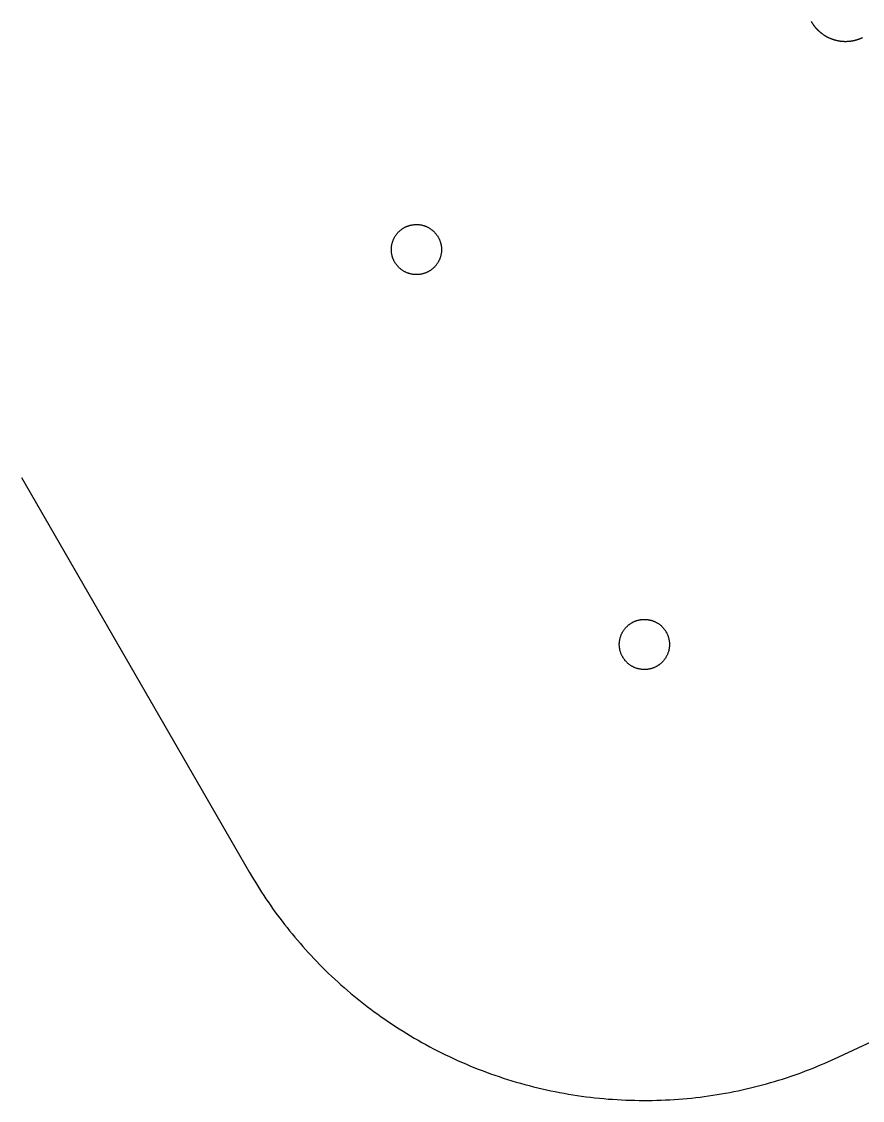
# Model space of a CAD drawing. Extents: x 50 to 1155, y -2400 to -33.
# Drawn here: x 63.4 to 247.8, y -2386.6 to -2150 of the extents above; entities that cross this region are included whole.
import ezdxf

# ---------------------------------------------------------------- set-up
doc = ezdxf.new("R2010")
doc.units = 0
doc.layers.get('0').update_dxf_attribs({"color": 18, "linetype": 'CONTINUOUS'})

msp = doc.modelspace()

# ---------------------------------------------------------------- linework, layer by layer
at = {"color": 18}
for p, q in [((63.3975, -2250.0001), (113.3975, -2336.6025)), ((242.6355, -2377.0586), (514.9428, -2248.7094))]:
    msp.add_line(p, q, dxfattribs=at)
for points in [[(236.603, -2150, 0), (236.639, -2150.06, 0), (236.677, -2150.13, 0), (236.715, -2150.19, 0), (236.753, -2150.25, 0), (236.793, -2150.31, 0), (236.833, -2150.38, 0), (236.873, -2150.44, 0), (236.915, -2150.5, 0), (236.957, -2150.56, 0), (236.999, -2150.62, 0), (237.043, -2150.69, 0), (237.087, -2150.75, 0), (237.131, -2150.81, 0), (237.177, -2150.87, 0), (237.223, -2150.93, 0), (237.269, -2150.99, 0), (237.317, -2151.05, 0), (237.365, -2151.11, 0), (237.414, -2151.17, 0), (237.463, -2151.23, 0), (237.513, -2151.29, 0), (237.564, -2151.35, 0), (237.615, -2151.41, 0), (237.667, -2151.47, 0), (237.72, -2151.52, 0), (237.773, -2151.58, 0), (237.827, -2151.64, 0), (237.882, -2151.7, 0), (237.937, -2151.75, 0), (237.994, -2151.81, 0), (238.05, -2151.87, 0), (238.108, -2151.92, 0), (238.165, -2151.98, 0), (238.224, -2152.03, 0), (238.283, -2152.09, 0), (238.343, -2152.14, 0), (238.404, -2152.19, 0), (238.465, -2152.25, 0), (238.527, -2152.3, 0), (238.589, -2152.35, 0), (238.652, -2152.4, 0), (238.716, -2152.45, 0), (238.78, -2152.5, 0), (238.845, -2152.55, 0), (238.91, -2152.6, 0), (238.976, -2152.65, 0), (239.043, -2152.7, 0), (239.11, -2152.75, 0), (239.178, -2152.8, 0), (239.246, -2152.84, 0), (239.315, -2152.89, 0), (239.384, -2152.93, 0), (239.454, -2152.98, 0), (239.525, -2153.02, 0), (239.596, -2153.07, 0), (239.667, -2153.11, 0), (239.739, -2153.15, 0), (239.812, -2153.2, 0), (239.885, -2153.24, 0), (239.958, -2153.28, 0), (240.032, -2153.32, 0), (240.106, -2153.36, 0), (240.181, -2153.4, 0), (240.257, -2153.43, 0), (240.332, -2153.47, 0), (240.409, -2153.51, 0), (240.485, -2153.54, 0), (240.562, -2153.58, 0), (240.64, -2153.61, 0), (240.718, -2153.65, 0), (240.796, -2153.68, 0), (240.874, -2153.71, 0), (240.953, -2153.74, 0), (241.033, -2153.77, 0), (241.112, -2153.8, 0), (241.192, -2153.83, 0), (241.272, -2153.86, 0), (241.353, -2153.89, 0), (241.434, -2153.91, 0), (241.515, -2153.94, 0), (241.596, -2153.97, 0), (241.678, -2153.99, 0), (241.76, -2154.01, 0), (241.842, -2154.04, 0), (241.924, -2154.06, 0), (242.007, -2154.08, 0), (242.089, -2154.1, 0), (242.172, -2154.12, 0), (242.256, -2154.14, 0), (242.339, -2154.16, 0), (242.422, -2154.17, 0), (242.506, -2154.19, 0), (242.589, -2154.2, 0), (242.673, -2154.22, 0), (242.757, -2154.23, 0), (242.841, -2154.25, 0), (242.925, -2154.26, 0), (243.009, -2154.27, 0), (243.093, -2154.28, 0), (243.178, -2154.29, 0), (243.262, -2154.3, 0), (243.346, -2154.31, 0), (243.43, -2154.31, 0), (243.515, -2154.32, 0), (243.599, -2154.32, 0), (243.683, -2154.33, 0), (243.767, -2154.33, 0), (243.851, -2154.34, 0), (243.935, -2154.34, 0), (244.019, -2154.34, 0), (244.103, -2154.34, 0), (244.187, -2154.34, 0), (244.27, -2154.34, 0), (244.354, -2154.34, 0), (244.437, -2154.33, 0), (244.52, -2154.33, 0), (244.603, -2154.33, 0), (244.686, -2154.32, 0), (244.769, -2154.32, 0), (244.851, -2154.31, 0), (244.934, -2154.3, 0), (245.016, -2154.29, 0), (245.098, -2154.28, 0), (245.179, -2154.28, 0), (245.261, -2154.26, 0), (245.342, -2154.25, 0), (245.423, -2154.24, 0), (245.503, -2154.23, 0), (245.584, -2154.22, 0), (245.664, -2154.2, 0), (245.743, -2154.19, 0), (245.823, -2154.17, 0), (245.902, -2154.16, 0), (245.98, -2154.14, 0), (246.059, -2154.12, 0), (246.137, -2154.1, 0), (246.215, -2154.08, 0), (246.292, -2154.06, 0), (246.369, -2154.04, 0), (246.446, -2154.02, 0), (246.522, -2154, 0), (246.598, -2153.98, 0), (246.673, -2153.96, 0), (246.748, -2153.93, 0), (246.823, -2153.91, 0), (246.897, -2153.88, 0), (246.971, -2153.86, 0), (247.044, -2153.83, 0), (247.117, -2153.81, 0), (247.189, -2153.78, 0), (247.261, -2153.75, 0), (247.333, -2153.72, 0), (247.404, -2153.69, 0), (247.474, -2153.67, 0), (247.545, -2153.64, 0), (247.614, -2153.61, 0), (247.683, -2153.57, 0), (247.752, -2153.54, 0), (247.82, -2153.51, 0)], [(145.237, -2202.75, 0), (145.183, -2202.66, 0), (145.131, -2202.56, 0), (145.081, -2202.46, 0), (145.032, -2202.36, 0), (144.985, -2202.26, 0), (144.94, -2202.15, 0), (144.896, -2202.05, 0), (144.854, -2201.94, 0), (144.815, -2201.83, 0), (144.777, -2201.72, 0), (144.742, -2201.61, 0), (144.708, -2201.5, 0), (144.677, -2201.39, 0), (144.649, -2201.27, 0), (144.622, -2201.15, 0), (144.598, -2201.04, 0), (144.577, -2200.92, 0), (144.558, -2200.8, 0), (144.542, -2200.68, 0), (144.528, -2200.55, 0), (144.517, -2200.43, 0), (144.509, -2200.31, 0), (144.503, -2200.18, 0), (144.5, -2200.06, 0), (144.5, -2199.93, 0), (144.503, -2199.81, 0), (144.509, -2199.68, 0), (144.518, -2199.56, 0), (144.529, -2199.43, 0), (144.544, -2199.31, 0), (144.561, -2199.18, 0), (144.582, -2199.06, 0), (144.605, -2198.93, 0), (144.631, -2198.81, 0), (144.66, -2198.68, 0), (144.692, -2198.56, 0), (144.726, -2198.44, 0), (144.764, -2198.32, 0), (144.804, -2198.2, 0), (144.847, -2198.08, 0), (144.892, -2197.96, 0), (144.941, -2197.84, 0), (144.992, -2197.73, 0), (145.045, -2197.61, 0), (145.101, -2197.5, 0), (145.159, -2197.39, 0), (145.22, -2197.28, 0), (145.283, -2197.17, 0), (145.348, -2197.07, 0), (145.415, -2196.96, 0), (145.484, -2196.86, 0), (145.556, -2196.76, 0), (145.629, -2196.66, 0), (145.704, -2196.57, 0), (145.781, -2196.47, 0), (145.859, -2196.38, 0), (145.94, -2196.29, 0), (146.021, -2196.2, 0), (146.104, -2196.12, 0), (146.188, -2196.04, 0), (146.274, -2195.95, 0), (146.361, -2195.88, 0), (146.449, -2195.8, 0), (146.537, -2195.73, 0), (146.627, -2195.66, 0), (146.718, -2195.59, 0), (146.809, -2195.52, 0), (146.901, -2195.46, 0), (146.993, -2195.39, 0), (147.086, -2195.34, 0), (147.18, -2195.28, 0), (147.274, -2195.22, 0), (147.369, -2195.17, 0), (147.466, -2195.12, 0), (147.565, -2195.07, 0), (147.665, -2195.02, 0), (147.768, -2194.97, 0), (147.872, -2194.93, 0), (147.977, -2194.89, 0), (148.085, -2194.84, 0), (148.193, -2194.81, 0), (148.304, -2194.77, 0), (148.416, -2194.73, 0), (148.529, -2194.7, 0), (148.643, -2194.67, 0), (148.759, -2194.64, 0), (148.876, -2194.62, 0), (148.995, -2194.59, 0), (149.114, -2194.57, 0), (149.234, -2194.55, 0), (149.355, -2194.54, 0), (149.477, -2194.53, 0), (149.6, -2194.51, 0), (149.724, -2194.51, 0), (149.848, -2194.5, 0), (149.972, -2194.5, 0), (150.097, -2194.5, 0), (150.222, -2194.5, 0), (150.348, -2194.51, 0), (150.473, -2194.52, 0), (150.599, -2194.53, 0), (150.724, -2194.55, 0), (150.85, -2194.57, 0), (150.975, -2194.59, 0), (151.099, -2194.61, 0), (151.223, -2194.64, 0), (151.347, -2194.67, 0), (151.47, -2194.7, 0), (151.592, -2194.74, 0), (151.713, -2194.77, 0), (151.833, -2194.81, 0), (151.952, -2194.86, 0), (152.07, -2194.9, 0), (152.186, -2194.95, 0), (152.301, -2195, 0), (152.415, -2195.06, 0), (152.527, -2195.12, 0), (152.638, -2195.17, 0), (152.747, -2195.24, 0), (152.854, -2195.3, 0), (152.96, -2195.36, 0), (153.063, -2195.43, 0), (153.165, -2195.5, 0), (153.265, -2195.57, 0), (153.363, -2195.65, 0), (153.458, -2195.72, 0), (153.552, -2195.8, 0), (153.643, -2195.88, 0), (153.732, -2195.96, 0), (153.819, -2196.04, 0), (153.903, -2196.13, 0), (153.985, -2196.21, 0), (154.065, -2196.3, 0), (154.143, -2196.38, 0), (154.218, -2196.47, 0), (154.291, -2196.56, 0), (154.362, -2196.65, 0), (154.43, -2196.74, 0), (154.496, -2196.83, 0), (154.559, -2196.92, 0), (154.62, -2197.02, 0), (154.679, -2197.11, 0), (154.736, -2197.2, 0), (154.79, -2197.3, 0), (154.843, -2197.39, 0), (154.894, -2197.49, 0), (154.944, -2197.59, 0), (154.992, -2197.69, 0), (155.038, -2197.79, 0), (155.083, -2197.9, 0), (155.125, -2198, 0), (155.166, -2198.11, 0), (155.204, -2198.22, 0), (155.241, -2198.33, 0), (155.275, -2198.44, 0), (155.307, -2198.56, 0), (155.337, -2198.67, 0), (155.365, -2198.79, 0), (155.39, -2198.91, 0), (155.413, -2199.02, 0), (155.433, -2199.14, 0), (155.451, -2199.26, 0), (155.466, -2199.39, 0), (155.478, -2199.51, 0), (155.488, -2199.63, 0), (155.495, -2199.75, 0), (155.499, -2199.88, 0), (155.5, -2200, 0), (155.499, -2200.13, 0), (155.494, -2200.25, 0), (155.487, -2200.38, 0), (155.477, -2200.5, 0), (155.464, -2200.63, 0), (155.448, -2200.76, 0), (155.429, -2200.88, 0), (155.407, -2201.01, 0), (155.383, -2201.13, 0), (155.355, -2201.25, 0), (155.325, -2201.38, 0), (155.292, -2201.5, 0), (155.256, -2201.62, 0), (155.217, -2201.74, 0), (155.175, -2201.86, 0), (155.131, -2201.98, 0), (155.084, -2202.1, 0), (155.034, -2202.22, 0), (154.982, -2202.33, 0), (154.928, -2202.44, 0), (154.871, -2202.56, 0), (154.811, -2202.67, 0), (154.749, -2202.77, 0), (154.685, -2202.88, 0), (154.619, -2202.99, 0), (154.551, -2203.09, 0), (154.48, -2203.19, 0), (154.408, -2203.29, 0), (154.334, -2203.39, 0), (154.258, -2203.48, 0), (154.18, -2203.57, 0), (154.101, -2203.67, 0), (154.02, -2203.75, 0), (153.938, -2203.84, 0), (153.854, -2203.92, 0), (153.769, -2204.01, 0), (153.683, -2204.09, 0), (153.596, -2204.16, 0), (153.507, -2204.24, 0), (153.418, -2204.31, 0), (153.328, -2204.38, 0), (153.237, -2204.45, 0), (153.145, -2204.51, 0), (153.053, -2204.57, 0), (152.96, -2204.64, 0), (152.867, -2204.69, 0), (152.774, -2204.75, 0), (152.679, -2204.8, 0), (152.583, -2204.86, 0), (152.485, -2204.91, 0), (152.385, -2204.96, 0), (152.284, -2205, 0), (152.181, -2205.05, 0), (152.076, -2205.09, 0), (151.969, -2205.14, 0), (151.861, -2205.18, 0), (151.752, -2205.21, 0), (151.641, -2205.25, 0), (151.528, -2205.28, 0), (151.414, -2205.32, 0), (151.299, -2205.34, 0), (151.182, -2205.37, 0), (151.065, -2205.4, 0), (150.946, -2205.42, 0), (150.826, -2205.44, 0), (150.706, -2205.45, 0), (150.584, -2205.47, 0), (150.461, -2205.48, 0), (150.338, -2205.49, 0), (150.214, -2205.5, 0), (150.09, -2205.5, 0), (149.965, -2205.5, 0), (149.84, -2205.5, 0), (149.715, -2205.49, 0), (149.589, -2205.48, 0), (149.464, -2205.47, 0), (149.338, -2205.46, 0), (149.213, -2205.44, 0), (149.088, -2205.42, 0), (148.963, -2205.4, 0), (148.839, -2205.38, 0), (148.715, -2205.35, 0), (148.592, -2205.32, 0), (148.47, -2205.28, 0), (148.348, -2205.25, 0), (148.227, -2205.21, 0), (148.108, -2205.16, 0), (147.989, -2205.12, 0), (147.872, -2205.07, 0), (147.756, -2205.02, 0), (147.642, -2204.97, 0), (147.529, -2204.91, 0), (147.417, -2204.86, 0), (147.307, -2204.8, 0), (147.199, -2204.73, 0), (147.093, -2204.67, 0), (146.988, -2204.6, 0), (146.886, -2204.53, 0), (146.785, -2204.46, 0), (146.686, -2204.39, 0), (146.59, -2204.32, 0), (146.495, -2204.24, 0), (146.403, -2204.16, 0), (146.313, -2204.08, 0), (146.225, -2204, 0), (146.139, -2203.92, 0), (146.056, -2203.83, 0), (145.974, -2203.75, 0), (145.896, -2203.66, 0), (145.819, -2203.57, 0), (145.745, -2203.49, 0), (145.673, -2203.4, 0), (145.604, -2203.31, 0), (145.537, -2203.21, 0), (145.472, -2203.12, 0), (145.41, -2203.03, 0), (145.35, -2202.94, 0), (145.292, -2202.84, 0), (145.237, -2202.75, 0)], [(195.237, -2289.35, 0), (195.183, -2289.26, 0), (195.131, -2289.16, 0), (195.081, -2289.06, 0), (195.032, -2288.96, 0), (194.985, -2288.86, 0), (194.94, -2288.76, 0), (194.896, -2288.65, 0), (194.854, -2288.54, 0), (194.815, -2288.44, 0), (194.777, -2288.33, 0), (194.742, -2288.22, 0), (194.708, -2288.1, 0), (194.677, -2287.99, 0), (194.649, -2287.87, 0), (194.622, -2287.76, 0), (194.598, -2287.64, 0), (194.577, -2287.52, 0), (194.558, -2287.4, 0), (194.542, -2287.28, 0), (194.528, -2287.16, 0), (194.517, -2287.03, 0), (194.509, -2286.91, 0), (194.503, -2286.79, 0), (194.5, -2286.66, 0), (194.5, -2286.54, 0), (194.503, -2286.41, 0), (194.509, -2286.29, 0), (194.518, -2286.16, 0), (194.529, -2286.03, 0), (194.544, -2285.91, 0), (194.561, -2285.78, 0), (194.582, -2285.66, 0), (194.605, -2285.53, 0), (194.631, -2285.41, 0), (194.66, -2285.29, 0), (194.692, -2285.16, 0), (194.726, -2285.04, 0), (194.764, -2284.92, 0), (194.804, -2284.8, 0), (194.847, -2284.68, 0), (194.892, -2284.56, 0), (194.941, -2284.45, 0), (194.991, -2284.33, 0), (195.045, -2284.22, 0), (195.101, -2284.1, 0), (195.159, -2283.99, 0), (195.22, -2283.88, 0), (195.283, -2283.77, 0), (195.348, -2283.67, 0), (195.415, -2283.56, 0), (195.484, -2283.46, 0), (195.556, -2283.36, 0), (195.629, -2283.26, 0), (195.704, -2283.17, 0), (195.781, -2283.07, 0), (195.859, -2282.98, 0), (195.939, -2282.89, 0), (196.021, -2282.81, 0), (196.104, -2282.72, 0), (196.188, -2282.64, 0), (196.274, -2282.56, 0), (196.361, -2282.48, 0), (196.448, -2282.4, 0), (196.537, -2282.33, 0), (196.627, -2282.26, 0), (196.718, -2282.19, 0), (196.809, -2282.12, 0), (196.901, -2282.06, 0), (196.993, -2282, 0), (197.086, -2281.94, 0), (197.18, -2281.88, 0), (197.274, -2281.83, 0), (197.369, -2281.77, 0), (197.466, -2281.72, 0), (197.565, -2281.67, 0), (197.665, -2281.62, 0), (197.768, -2281.58, 0), (197.872, -2281.53, 0), (197.977, -2281.49, 0), (198.085, -2281.45, 0), (198.193, -2281.41, 0), (198.304, -2281.37, 0), (198.416, -2281.34, 0), (198.529, -2281.3, 0), (198.643, -2281.27, 0), (198.759, -2281.24, 0), (198.876, -2281.22, 0), (198.994, -2281.2, 0), (199.114, -2281.17, 0), (199.234, -2281.16, 0), (199.355, -2281.14, 0), (199.477, -2281.13, 0), (199.6, -2281.12, 0), (199.724, -2281.11, 0), (199.848, -2281.1, 0), (199.972, -2281.1, 0), (200.097, -2281.1, 0), (200.222, -2281.11, 0), (200.348, -2281.11, 0), (200.473, -2281.12, 0), (200.599, -2281.14, 0), (200.724, -2281.15, 0), (200.85, -2281.17, 0), (200.975, -2281.19, 0), (201.099, -2281.21, 0), (201.223, -2281.24, 0), (201.347, -2281.27, 0), (201.469, -2281.3, 0), (201.591, -2281.34, 0), (201.713, -2281.38, 0), (201.833, -2281.42, 0), (201.952, -2281.46, 0), (202.069, -2281.51, 0), (202.186, -2281.56, 0), (202.301, -2281.61, 0), (202.415, -2281.66, 0), (202.527, -2281.72, 0), (202.638, -2281.78, 0), (202.747, -2281.84, 0), (202.854, -2281.9, 0), (202.96, -2281.97, 0), (203.063, -2282.03, 0), (203.165, -2282.1, 0), (203.265, -2282.18, 0), (203.362, -2282.25, 0), (203.458, -2282.33, 0), (203.551, -2282.4, 0), (203.643, -2282.48, 0), (203.732, -2282.56, 0), (203.819, -2282.64, 0), (203.903, -2282.73, 0), (203.985, -2282.81, 0), (204.065, -2282.9, 0), (204.143, -2282.99, 0), (204.218, -2283.07, 0), (204.291, -2283.16, 0), (204.362, -2283.25, 0), (204.43, -2283.34, 0), (204.496, -2283.43, 0), (204.559, -2283.53, 0), (204.62, -2283.62, 0), (204.679, -2283.71, 0), (204.736, -2283.81, 0), (204.79, -2283.9, 0), (204.843, -2284, 0), (204.894, -2284.09, 0), (204.944, -2284.19, 0), (204.992, -2284.29, 0), (205.038, -2284.4, 0), (205.082, -2284.5, 0), (205.125, -2284.61, 0), (205.166, -2284.71, 0), (205.204, -2284.82, 0), (205.241, -2284.93, 0), (205.275, -2285.05, 0), (205.307, -2285.16, 0), (205.337, -2285.27, 0), (205.365, -2285.39, 0), (205.39, -2285.51, 0), (205.413, -2285.63, 0), (205.433, -2285.75, 0), (205.451, -2285.87, 0), (205.466, -2285.99, 0), (205.478, -2286.11, 0), (205.488, -2286.23, 0), (205.495, -2286.36, 0), (205.499, -2286.48, 0), (205.5, -2286.61, 0), (205.498, -2286.73, 0), (205.494, -2286.86, 0), (205.487, -2286.98, 0), (205.477, -2287.11, 0), (205.464, -2287.23, 0), (205.448, -2287.36, 0), (205.429, -2287.48, 0), (205.407, -2287.61, 0), (205.383, -2287.73, 0), (205.355, -2287.86, 0), (205.325, -2287.98, 0), (205.291, -2288.1, 0), (205.255, -2288.22, 0), (205.217, -2288.35, 0), (205.175, -2288.46, 0), (205.131, -2288.58, 0), (205.084, -2288.7, 0), (205.034, -2288.82, 0), (204.982, -2288.93, 0), (204.928, -2289.05, 0), (204.87, -2289.16, 0), (204.811, -2289.27, 0), (204.749, -2289.38, 0), (204.685, -2289.48, 0), (204.619, -2289.59, 0), (204.551, -2289.69, 0), (204.48, -2289.79, 0), (204.408, -2289.89, 0), (204.334, -2289.99, 0), (204.258, -2290.08, 0), (204.18, -2290.18, 0), (204.101, -2290.27, 0), (204.02, -2290.36, 0), (203.938, -2290.44, 0), (203.854, -2290.53, 0), (203.769, -2290.61, 0), (203.683, -2290.69, 0), (203.596, -2290.76, 0), (203.507, -2290.84, 0), (203.418, -2290.91, 0), (203.328, -2290.98, 0), (203.237, -2291.05, 0), (203.145, -2291.11, 0), (203.053, -2291.18, 0), (202.96, -2291.24, 0), (202.867, -2291.3, 0), (202.773, -2291.35, 0), (202.679, -2291.41, 0), (202.583, -2291.46, 0), (202.485, -2291.51, 0), (202.385, -2291.56, 0), (202.284, -2291.61, 0), (202.181, -2291.65, 0), (202.076, -2291.7, 0), (201.969, -2291.74, 0), (201.861, -2291.78, 0), (201.752, -2291.82, 0), (201.641, -2291.85, 0), (201.528, -2291.89, 0), (201.414, -2291.92, 0), (201.299, -2291.95, 0), (201.182, -2291.97, 0), (201.065, -2292, 0), (200.946, -2292.02, 0), (200.826, -2292.04, 0), (200.705, -2292.06, 0), (200.584, -2292.07, 0), (200.461, -2292.08, 0), (200.338, -2292.09, 0), (200.214, -2292.1, 0), (200.09, -2292.1, 0), (199.965, -2292.1, 0), (199.84, -2292.1, 0), (199.715, -2292.1, 0), (199.589, -2292.09, 0), (199.464, -2292.08, 0), (199.338, -2292.06, 0), (199.213, -2292.05, 0), (199.088, -2292.03, 0), (198.963, -2292, 0), (198.839, -2291.98, 0), (198.715, -2291.95, 0), (198.592, -2291.92, 0), (198.469, -2291.89, 0), (198.348, -2291.85, 0), (198.227, -2291.81, 0), (198.108, -2291.77, 0), (197.989, -2291.72, 0), (197.872, -2291.67, 0), (197.756, -2291.62, 0), (197.642, -2291.57, 0), (197.529, -2291.52, 0), (197.417, -2291.46, 0), (197.307, -2291.4, 0), (197.199, -2291.34, 0), (197.093, -2291.27, 0), (196.988, -2291.2, 0), (196.886, -2291.14, 0), (196.785, -2291.06, 0), (196.686, -2290.99, 0), (196.59, -2290.92, 0), (196.495, -2290.84, 0), (196.403, -2290.76, 0), (196.312, -2290.68, 0), (196.225, -2290.6, 0), (196.139, -2290.52, 0), (196.055, -2290.44, 0), (195.974, -2290.35, 0), (195.896, -2290.26, 0), (195.819, -2290.18, 0), (195.745, -2290.09, 0), (195.673, -2290, 0), (195.604, -2289.91, 0), (195.537, -2289.82, 0), (195.472, -2289.72, 0), (195.41, -2289.63, 0), (195.35, -2289.54, 0), (195.292, -2289.45, 0), (195.237, -2289.35, 0)], [(113.397, -2336.6, 0), (113.82, -2337.33, 0), (114.251, -2338.05, 0), (114.688, -2338.77, 0), (115.134, -2339.5, 0), (115.587, -2340.22, 0), (116.048, -2340.94, 0), (116.516, -2341.65, 0), (116.993, -2342.37, 0), (117.477, -2343.08, 0), (117.968, -2343.79, 0), (118.467, -2344.5, 0), (118.974, -2345.21, 0), (119.489, -2345.92, 0), (120.012, -2346.62, 0), (120.542, -2347.32, 0), (121.08, -2348.02, 0), (121.626, -2348.71, 0), (122.179, -2349.4, 0), (122.741, -2350.09, 0), (123.31, -2350.78, 0), (123.886, -2351.46, 0), (124.471, -2352.14, 0), (125.063, -2352.82, 0), (125.663, -2353.49, 0), (126.27, -2354.16, 0), (126.885, -2354.82, 0), (127.508, -2355.49, 0), (128.138, -2356.14, 0), (128.776, -2356.8, 0), (129.422, -2357.45, 0), (130.075, -2358.09, 0), (130.735, -2358.73, 0), (131.403, -2359.37, 0), (132.079, -2360, 0), (132.761, -2360.62, 0), (133.451, -2361.24, 0), (134.149, -2361.86, 0), (134.853, -2362.47, 0), (135.565, -2363.08, 0), (136.284, -2363.68, 0), (137.01, -2364.27, 0), (137.743, -2364.86, 0), (138.483, -2365.44, 0), (139.23, -2366.02, 0), (139.983, -2366.59, 0), (140.744, -2367.16, 0), (141.511, -2367.71, 0), (142.284, -2368.27, 0), (143.065, -2368.81, 0), (143.851, -2369.35, 0), (144.644, -2369.88, 0), (145.444, -2370.41, 0), (146.249, -2370.93, 0), (147.061, -2371.44, 0), (147.879, -2371.95, 0), (148.703, -2372.44, 0), (149.532, -2372.93, 0), (150.368, -2373.42, 0), (151.209, -2373.89, 0), (152.056, -2374.36, 0), (152.908, -2374.82, 0), (153.765, -2375.27, 0), (154.628, -2375.72, 0), (155.496, -2376.15, 0), (156.369, -2376.58, 0), (157.247, -2377, 0), (158.13, -2377.42, 0), (159.017, -2377.82, 0), (159.909, -2378.21, 0), (160.806, -2378.6, 0), (161.707, -2378.98, 0), (162.612, -2379.35, 0), (163.521, -2379.71, 0), (164.434, -2380.06, 0), (165.352, -2380.41, 0), (166.272, -2380.74, 0), (167.197, -2381.07, 0), (168.125, -2381.39, 0), (169.056, -2381.69, 0), (169.991, -2381.99, 0), (170.928, -2382.28, 0), (171.869, -2382.56, 0), (172.812, -2382.84, 0), (173.758, -2383.1, 0), (174.707, -2383.35, 0), (175.658, -2383.59, 0), (176.611, -2383.83, 0), (177.567, -2384.05, 0), (178.524, -2384.27, 0), (179.484, -2384.48, 0), (180.445, -2384.67, 0), (181.407, -2384.86, 0), (182.371, -2385.04, 0), (183.337, -2385.2, 0), (184.303, -2385.36, 0), (185.27, -2385.51, 0), (186.239, -2385.65, 0), (187.208, -2385.78, 0), (188.178, -2385.9, 0), (189.148, -2386.01, 0), (190.118, -2386.11, 0), (191.089, -2386.21, 0), (192.059, -2386.29, 0), (193.03, -2386.36, 0), (194, -2386.42, 0), (194.97, -2386.48, 0), (195.939, -2386.52, 0), (196.908, -2386.56, 0), (197.876, -2386.58, 0), (198.843, -2386.6, 0), (199.809, -2386.6, 0), (200.773, -2386.6, 0), (201.737, -2386.59, 0), (202.699, -2386.57, 0), (203.659, -2386.54, 0), (204.617, -2386.5, 0), (205.574, -2386.45, 0), (206.529, -2386.39, 0), (207.482, -2386.32, 0), (208.432, -2386.25, 0), (209.38, -2386.16, 0), (210.326, -2386.07, 0), (211.269, -2385.97, 0), (212.209, -2385.85, 0), (213.146, -2385.74, 0), (214.081, -2385.61, 0), (215.013, -2385.47, 0), (215.941, -2385.32, 0), (216.866, -2385.17, 0), (217.788, -2385.01, 0), (218.706, -2384.84, 0), (219.621, -2384.66, 0), (220.532, -2384.47, 0), (221.439, -2384.28, 0), (222.342, -2384.08, 0), (223.241, -2383.86, 0), (224.137, -2383.65, 0), (225.028, -2383.42, 0), (225.914, -2383.19, 0), (226.797, -2382.95, 0), (227.675, -2382.7, 0), (228.548, -2382.44, 0), (229.417, -2382.18, 0), (230.282, -2381.91, 0), (231.141, -2381.63, 0), (231.996, -2381.35, 0), (232.845, -2381.05, 0), (233.69, -2380.76, 0), (234.53, -2380.45, 0), (235.365, -2380.14, 0), (236.194, -2379.82, 0), (237.018, -2379.5, 0), (237.837, -2379.17, 0), (238.65, -2378.83, 0), (239.459, -2378.49, 0), (240.261, -2378.14, 0), (241.058, -2377.79, 0), (241.85, -2377.42, 0), (242.636, -2377.06, 0)]]:
    msp.add_polyline3d(points, dxfattribs=at)

doc.saveas('drawing.dxf')
